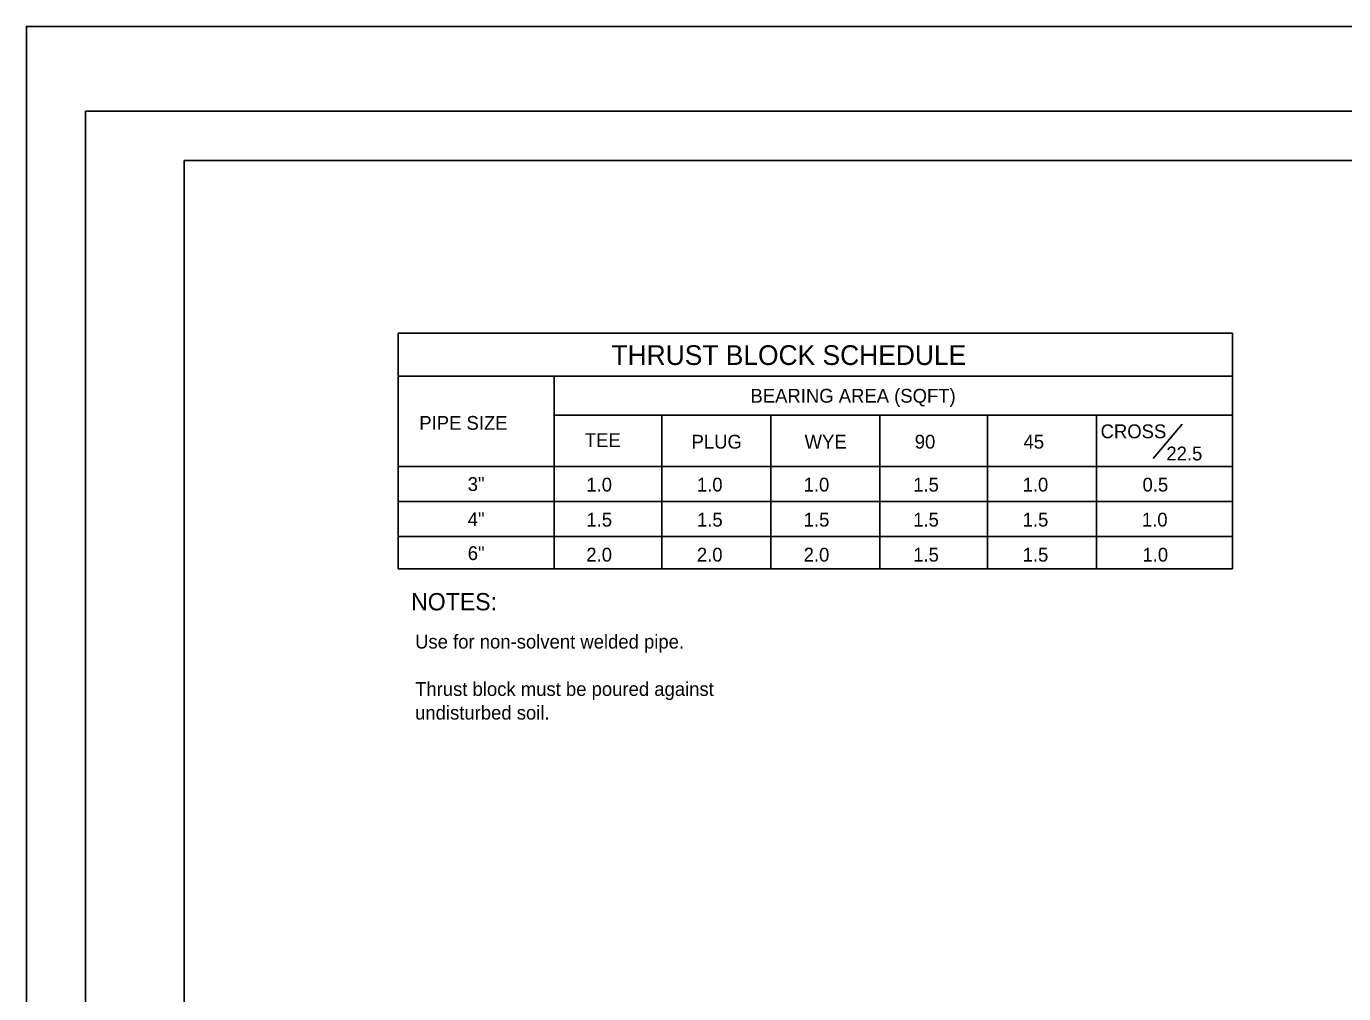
# Model space of a CAD drawing. Extents: x -893 to 867, y -474 to 712.
# Drawn here: x -893 to -226, y 222 to 712 of the extents above; entities that cross this region are included whole.
import ezdxf

# ---------------------------------------------------------------- set-up
doc = ezdxf.new("R2010")
doc.units = 0
for name, color, linetype in [('border_PLOTTING-ELEMENTS', 7, 'Continuous'), ('border_rw_22x34_Cut_Lines', 7, 'Continuous'), ('border_SHEET', 7, 'Continuous'), ('df_QTY-TABLE', 7, 'Continuous'), ('ls_DETAIL-anno', 7, 'Continuous')]:
    doc.layers.add(name, color=color, linetype=linetype)

msp = doc.modelspace()

# ---------------------------------------------------------------- linework, layer by layer
at = {"layer": 'border_PLOTTING-ELEMENTS'}
for points in [[(-893.45, -474.04), (866.55, -474.04), (866.55, 711.96), (-893.45, 711.96)], [(-863.45, -431.04), (836.55, -431.04), (836.55, 668.96), (-863.45, 668.96)]]:
    msp.add_lwpolyline(points, close=True, dxfattribs=at)
at = {"layer": 'border_rw_22x34_Cut_Lines'}
for q in [(836.55, 668.96), (-863.45, -431.04)]:
    msp.add_line((-863.45, 668.96), q, dxfattribs=at)
at = {"layer": 'border_SHEET'}
for q in [(811.55, 643.96), (-813.45, -406.04)]:
    msp.add_line((-813.45, 643.96), q, dxfattribs=at)
at = {"layer": 'df_QTY-TABLE'}
for p, q in [((-704.96, 556.54), (-282.11, 556.54)), ((-704.96, 437.14), (-704.96, 556.54)), ((-282.11, 556.54), (-282.11, 437.14)), ((-704.96, 534.71), (-282.11, 534.71)), ((-625.92, 534.71), (-625.92, 437.14)), ((-625.92, 514.97), (-282.11, 514.97)), ((-571.35, 514.97), (-571.35, 437.14)), ((-516.1, 514.97), (-516.1, 437.14)), ((-460.84, 514.97), (-460.84, 437.14)), ((-406.27, 514.97), (-406.27, 437.14)), ((-351.01, 514.97), (-351.01, 437.14)), ((-322.32, 493.09), (-307.54, 510.41)), ((-704.96, 489.03), (-282.11, 489.03)), ((-704.96, 471.28), (-282.11, 471.28)), ((-704.96, 453.53), (-282.11, 453.53)), ((-282.11, 437.14), (-704.96, 437.14))]:
    msp.add_line(p, q, dxfattribs=at)

# ---------------------------------------------------------------- texts
for s, height, p in [('THRUST BLOCK SCHEDULE', 10, (-596.88, 540.4)), ('BEARING AREA (SQFT)', 7, (-526.42, 521.3)), ('PIPE SIZE', 7, (-694.29, 507.55)), ('CROSS', 7, (-348.95, 503.29)), ('TEE', 7, (-610.34, 498.79)), ('PLUG', 7, (-556.27, 498.03)), ('WYE', 7, (-498.99, 498.03)), ('90', 7, (-443.14, 498.03)), ('45', 7, (-388.01, 498.03)), ('22.5', 7, (-315.61, 492.04)), ('3"', 7, (-669.73, 476.57)), ('1.0', 7, (-609.62, 476.29)), ('1.0', 7, (-553.58, 476.29)), ('1.0', 7, (-499.48, 476.29)), ('1.5', 7, (-443.94, 476.29)), ('1.0', 7, (-388.5, 476.29)), ('0.5', 7, (-327.69, 476.29)), ('4"', 7, (-669.73, 458.8)), ('1.5', 7, (-609.57, 458.54)), ('1.5', 7, (-553.53, 458.54)), ('1.5', 7, (-499.43, 458.54)), ('1.5', 7, (-443.94, 458.54)), ('1.5', 7, (-388.45, 458.54)), ('1.0', 7, (-328.02, 458.54)), ('6"', 7, (-669.73, 441.58)), ('2.0', 7, (-609.62, 440.79)), ('2.0', 7, (-553.58, 440.79)), ('2.0', 7, (-499.48, 440.79)), ('1.5', 7, (-443.94, 440.79)), ('1.5', 7, (-388.45, 440.79)), ('1.0', 7, (-327.74, 440.79))]:
    msp.add_text(s, height=height, dxfattribs=at).set_placement(p)
at = {"layer": 'ls_DETAIL-anno'}
for s, height, p in [('NOTES:', 8.75, (-698.45, 416.1)), ('Use for non-solvent welded pipe.', 7, (-696.41, 396.74)), ('Thrust block must be poured against', 7, (-696.41, 372.74)), ('undisturbed soil.', 7, (-696.41, 360.74))]:
    msp.add_text(s, height=height, dxfattribs=at).set_placement(p)

doc.saveas('drawing.dxf')
